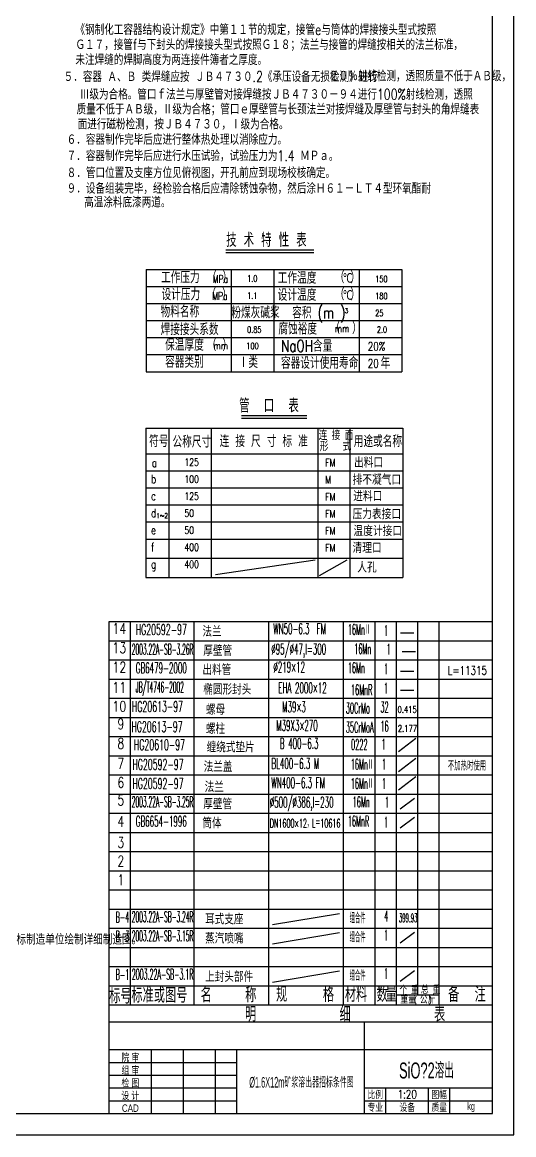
# Model space of a CAD drawing. Header units: millimetres. Extents: x 0 to 11880, y 0 to 16820.
# Drawn here: x 7265 to 11880, y 0 to 10449 of the extents above; entities that cross this region are included whole.
import ezdxf
from ezdxf.enums import TextEntityAlignment as Align

# ---------------------------------------------------------------- set-up
doc = ezdxf.new("R2010")
doc.units = ezdxf.units.MM
doc.header["$LTSCALE"] = 200
doc.header["$MEASUREMENT"] = 0
for name, color, linetype in [('00', 7, 'CONTINUOUS'), ('1', 1, 'CONTINUOUS'), ('border', 7, 'CONTINUOUS'), ('YHBORD', 7, 'CONTINUOUS'), ('YHDIM', 1, 'CONTINUOUS'), ('YHJH', 1, 'CONTINUOUS'), ('YHSOLID', 7, 'CONTINUOUS'), ('YHTEXT', 3, 'CONTINUOUS'), ('YHTHIN', 1, 'CONTINUOUS'), ('文字', 3, 'CONTINUOUS')]:
    doc.layers.add(name, color=color, linetype=linetype)
doc.styles.add('HZKT', font='ROMANS', dxfattribs={"width": 0.75, "bigfont": 'HZKT'})
doc.styles.add('SIMPLEX', font='romans.shx', dxfattribs={"width": 0.75, "bigfont": 'hztxt.shx'})
doc.styles.add('UMHZ', font='ROMANS.shx', dxfattribs={"width": 0.75, "bigfont": 'gbcbig.shx'})
doc.styles.add('中大图框', font='azd tukuang.shx', dxfattribs={"width": 0.67, "bigfont": 'tukuang.shx'})

msp = doc.modelspace()

# ---------------------------------------------------------------- linework, layer by layer
at = {"layer": '00', "color": 7, "linetype": 'Continuous', "lineweight": 30}
msp.add_line((8080, 1060), (11680, 1060), dxfattribs=at)
at = {"layer": '00', "color": 7, "linetype": 'Continuous', "lineweight": 25}
for p, q in [((10480, 200), (10480, 1060)), ((8080, 800), (11680, 800)), ((8080, 800), (11680, 800)), ((8080, 200), (11680, 200))]:
    msp.add_line(p, q, dxfattribs=at)
at = {"layer": '00', "linetype": 'Continuous', "lineweight": 25}
msp.add_line((9280, 200), (9280, 800), dxfattribs=at)
at = {"layer": '1', "color": 1, "linetype": 'Continuous'}
for p, q in [((8480, 200), (8480, 800)), ((8780, 200), (8780, 800)), ((9080, 200), (9080, 800)), ((8080, 680), (9280, 680)), ((8080, 560), (9280, 560)), ((8080, 440), (9280, 440)), ((10680, 320), (10680, 440)), ((8080, 320), (9280, 320)), ((10680, 200), (10680, 320)), ((11080, 200), (11080, 320))]:
    msp.add_line(p, q, dxfattribs=at)
at = {"layer": '1', "color": 1, "linetype": 'Continuous', "lineweight": 25}
for p, q in [((10480, 440), (11680, 440)), ((11080, 320), (11080, 440)), ((11280, 200), (11280, 440)), ((10480, 320), (11680, 320))]:
    msp.add_line(p, q, dxfattribs=at)
at = {"layer": 'YHBORD', "color": 1}
msp.add_lwpolyline([(0, 0), (11880, 0), (11880, 16820), (0, 16820)], close=True, dxfattribs=at)
at = {"layer": 'YHBORD'}
msp.add_lwpolyline([(500, 200), (11680, 200), (11680, 16620), (500, 16620)], close=True, dxfattribs=at)
at = {"layer": 'YHJH'}
for p, q in [((9079.8, 5262.21), (10016.08, 5398.78)), ((10057.51, 5253.93), (10314.37, 5398.78)), ((8280, 1220), (8280, 4820)), ((8880, 1220), (8880, 4820)), ((9580, 1220), (9580, 4820)), ((10280, 1220), (10280, 4820)), ((10580, 1220), (10580, 4820)), ((10780, 1220), (10780, 4820)), ((10980, 1314), (10980, 4820)), ((11180, 1220), (11180, 4820)), ((8080, 4640), (11680, 4640)), ((8080, 4460), (11680, 4460)), ((8080, 4280), (11680, 4280)), ((8080, 4100), (11680, 4100)), ((8080, 3920), (11680, 3920)), ((8080, 3740), (11680, 3740)), ((8080, 3560), (11680, 3560)), ((8080, 3380), (11680, 3380)), ((8080, 3200), (11680, 3200)), ((8080, 3020), (11680, 3020)), ((8080, 2840), (11680, 2840)), ((8080, 2660), (11680, 2660)), ((8080, 2480), (11680, 2480)), ((8080, 2300), (11680, 2300)), ((8080, 2120), (11680, 2120)), ((8080, 1940), (11680, 1940)), ((8080, 1760), (11680, 1760)), ((8080, 1580), (11680, 1580)), ((8080, 1400), (11680, 1400)), ((10782, 1314), (11180, 1314)), ((8080, 1220), (11680, 1220))]:
    msp.add_line(p, q, dxfattribs=at)
at = {"layer": 'YHSOLID'}
for p, q in [((9176.78, 8310.49), (10003.97, 8310.49)), ((8428.17, 8126.89), (8428.17, 7166.89)), ((8428.17, 8126.89), (10828.17, 8126.89)), ((10828.17, 8126.89), (10828.17, 7166.89)), ((8428.17, 7166.89), (10828.17, 7166.89)), ((9323.24, 6754.51), (9935.78, 6754.51)), ((8425.19, 6635.32), (10839.97, 6635.32)), ((8425.19, 6635.32), (8425.19, 5235.32)), ((10839.97, 6635.32), (10839.97, 5235.32)), ((8425.19, 5235.32), (10839.97, 5235.32))]:
    msp.add_line(p, q, dxfattribs=at)
at = {"layer": 'YHSOLID', "color": 7}
for p, q in [((8080, 200), (8080, 4820)), ((8080, 4820), (11680, 4820))]:
    msp.add_line(p, q, dxfattribs=at)
at = {"layer": 'YHTEXT'}
for p, q in [((9176.78, 8286.49), (10003.97, 8286.49)), ((9323.24, 6730.51), (9935.78, 6730.51)), ((8639.97, 6635.32), (8639.97, 5235.32)), ((9039.97, 6635.32), (9039.97, 5235.32)), ((10039.97, 6635.32), (10039.97, 5235.32)), ((10339.97, 6635.32), (10339.97, 5235.32)), ((9039.97, 6475.32), (9039.97, 5235.32)), ((8425.19, 5755.32), (10839.97, 5755.32)), ((10816.63, 4715.49), (10942.32, 4715.49)), ((10831.27, 4538.02), (10956.96, 4538.02)), ((10816.63, 4355.49), (10942.32, 4355.49)), ((10816.63, 4175.49), (10942.32, 4175.49)), ((10798.53, 3598.41), (10960.58, 3723.3)), ((10798.53, 3411.8), (10960.58, 3536.69)), ((10798.53, 3238.41), (10960.58, 3363.3)), ((10814.55, 3062.28), (10947.2, 3162.81)), ((10814.55, 2883.53), (10947.2, 2984.06)), ((9616.14, 1974.39), (10242.79, 2079.49)), ((9616.14, 1794.39), (10242.79, 1899.49)), ((10814.55, 1803.53), (10947.2, 1904.06)), ((9616.14, 1434.39), (10242.79, 1539.49)), ((10814.55, 1443.53), (10947.2, 1544.06))]:
    msp.add_line(p, q, dxfattribs=at)
at = {"layer": 'YHTHIN'}
for p, q in [((9228.17, 8126.89), (9228.17, 7166.89)), ((9628.17, 8126.89), (9628.17, 7646.89)), ((10428.17, 8126.89), (10428.17, 7646.89)), ((8428.17, 7966.89), (10828.17, 7966.89)), ((8428.17, 7806.89), (10828.17, 7806.89)), ((8428.17, 7646.89), (10828.17, 7646.89)), ((9628.17, 7646.89), (9628.17, 7166.89)), ((10428.17, 7646.89), (10428.17, 7166.89)), ((8428.17, 7486.89), (10828.17, 7486.89)), ((8428.17, 7326.89), (10828.17, 7326.89)), ((8425.19, 6395.32), (10839.97, 6395.32)), ((8425.19, 6235.32), (10839.97, 6235.32)), ((8425.19, 6075.32), (10839.97, 6075.32)), ((8425.19, 5915.32), (10839.97, 5915.32)), ((8425.19, 5755.32), (10839.97, 5755.32)), ((8425.19, 5595.32), (10839.97, 5595.32)), ((8425.19, 5415.32), (10839.97, 5415.32))]:
    msp.add_line(p, q, dxfattribs=at)

# ---------------------------------------------------------------- texts
at = {"layer": 'border', "color": 3, "linetype": 'Continuous', "style": 'UMHZ', "width": 0.75}
msp.add_text('1:20', height=80, dxfattribs=at).set_placement((10880, 380), align=Align.MIDDLE)
at = {"layer": 'YHDIM', "style": 'HZKT', "width": 0.75}
msp.add_text('3', height=43.67, dxfattribs=at).set_placement((10293.02, 7717.87))
at = {"layer": 'YHJH', "width": 0.75}
for s, height, style, p in [('1~2', 46.019, 'UMHZ', (8522.85, 5792.05)), ('L=11315', 80, 'UMHZ', (11260.88, 4321.17)), ('不加热时使用', 80, 'UMHZ', (11261.31, 3421.85)), ('标', 140, 'SIMPLEX', (8082, 1234)), ('号', 140, 'SIMPLEX', (8186, 1232)), ('标准或图号', 140, 'SIMPLEX', (8290, 1240)), ('名    称', 140, 'SIMPLEX', (8940, 1244)), ('规', 140, 'SIMPLEX', (9648, 1248)), ('格', 140, 'SIMPLEX', (10088, 1248)), ('材料', 140, 'SIMPLEX', (10294, 1248)), ('数', 140, 'SIMPLEX', (10592, 1248)), ('量', 140, 'SIMPLEX', (10676, 1248)), ('个 重', 72, 'SIMPLEX', (10806, 1320)), ('总 重', 72, 'SIMPLEX', (11008, 1322)), ('备  注', 140, 'SIMPLEX', (11264, 1248)), ('重量 公斤', 72, 'SIMPLEX', (10816, 1232)), ('(', 50, 'SIMPLEX', (10944, 1242)), (')', 50, 'SIMPLEX', (11084, 1244)), ('          明          细          表', 140, 'SIMPLEX', (8574, 1062))]:
    msp.add_text(s, height=height, dxfattribs=dict(at, style=style)).set_placement(p)
at = {"layer": 'YHTEXT'}
for s, height, style, width, p in [('《钢制化工容器结构设计规定》中第１１节的规定，接管e与筒体的焊接接头型式按照', 100, 'SIMPLEX', 0.75, (7764.51, 10329.86)), ('Ｇ１７，接管f与下封头的焊接接头型式按照Ｇ１８；法兰与接管的焊缝按相关的法兰标准，', 100, 'SIMPLEX', 0.75, (7764.51, 10188.81)), ('未注焊缝的焊脚高度为两连接件簿者之厚度。', 100, 'SIMPLEX', 0.75, (7764.51, 10046.75)), ('５．容器 Ａ、Ｂ 类焊缝应按 ＪＢ４７３０.2《承压设备无损检测》进行', 100, 'SIMPLEX', 0.75, (7653.54, 9888.06)), ('２０％射线检测，透照质量不低于ＡＢ级，', 100, 'SIMPLEX', 0.75, (10144.7, 9894.42)), ('Ⅲ级为合格。管口ｆ法兰与厚壁管对接焊缝按ＪＢ４７３０－９４进行100%%%射线检测，透照', 100, 'SIMPLEX', 0.75, (7805.73, 9721.92)), ('质量不低于ＡＢ级，Ⅱ级为合格；管口ｅ厚壁管与长颈法兰对接焊缝及厚壁管与封头的角焊缝表', 100, 'SIMPLEX', 0.75, (7775.11, 9582.38)), ('面进行磁粉检测，按ＪＢ４７３０，Ⅰ级为合格。', 100, 'SIMPLEX', 0.75, (7785.17, 9441.52)), ('６．容器制作完毕后应进行整体热处理以消除应力。', 100, 'SIMPLEX', 0.75, (7681.7, 9297.62)), ('７．容器制作完毕后应进行水压试验，试验压力为1.4 ＭＰａ。', 100, 'SIMPLEX', 0.75, (7681.7, 9144.8)), ('８．管口位置及支座方位见俯视图，开孔前应到现场校核确定。', 100, 'SIMPLEX', 0.75, (7682.47, 8985.43)), ('９．设备组装完毕，经检验合格后应清除锈蚀杂物，然后涂Ｈ６１－ＬＴ４型环氧酯耐', 100, 'SIMPLEX', 0.75, (7682.26, 8838.57)), ('高温涂料底漆两道。', 100, 'SIMPLEX', 0.75, (7846.5, 8708.74)), ('技 术 特 性 表', 130, 'SIMPLEX', 0.75, (9179.95, 8338.72)), ('工作压力', 110, 'SIMPLEX', 0.75, (8568.1, 7997.43)), ('（ ）', 110, 'SIMPLEX', 0.75, (8998.38, 7997.68)), ('MPa', 70, 'SIMPLEX', 0.75, (9053.87, 8002.72)), ('1.0', 60, 'SIMPLEX', 0.75, (9377.19, 8011.89)), ('工作温度', 110, 'SIMPLEX', 0.75, (9663.56, 7992.64)), ('（ ）', 110, 'SIMPLEX', 0.75, (10199.16, 7997.68)), ('℃', 90, 'SIMPLEX', 0.75, (10274.25, 8002.72)), ('150', 60, 'SIMPLEX', 0.75, (10579.26, 8007.18)), ('设计压力', 110, 'SIMPLEX', 0.75, (8572.63, 7837.43)), ('（ ）', 110, 'SIMPLEX', 0.75, (8993.85, 7837.68)), ('设计温度', 110, 'SIMPLEX', 0.75, (9663.56, 7832.64)), ('（ ）', 110, 'SIMPLEX', 0.75, (10199.16, 7837.68)), ('MPa', 70, 'SIMPLEX', 0.75, (9049.35, 7842.72)), ('1.1', 60, 'SIMPLEX', 0.75, (9377.19, 7851.89)), ('℃', 90, 'SIMPLEX', 0.75, (10274.25, 7842.72)), ('180', 60, 'SIMPLEX', 0.75, (10579.26, 7847.18)), ('物料名称', 110, 'SIMPLEX', 0.75, (8563.77, 7676.12)), ('粉煤灰碱浆', 110, 'SIMPLEX', 0.75, (9228.61, 7667.26)), ('容积 (m )', 110, 'SIMPLEX', 0.75, (9800.14, 7666.25)), ('25', 60, 'SIMPLEX', 0.75, (10579.26, 7687.18)), ('焊接接头系数', 110, 'SIMPLEX', 0.75, (8563.77, 7509.77)), ('腐蚀裕度', 110, 'SIMPLEX', 0.75, (9669.61, 7515.07)), ('（  ）', 110, 'SIMPLEX', 0.75, (10157.76, 7522.39)), ('0.85', 60, 'SIMPLEX', 0.75, (9376.19, 7531.89)), ('mm', 70, 'SIMPLEX', 0.75, (10200.72, 7536.84)), ('2.0', 60, 'SIMPLEX', 0.75, (10594.82, 7531.89)), ('保温厚度', 110, 'SIMPLEX', 0.75, (8606.57, 7363.34)), ('（ ）', 110, 'SIMPLEX', 0.75, (8997.09, 7362.39)), ('mm', 70, 'SIMPLEX', 0.75, (9062.01, 7376.84)), ('100', 60, 'SIMPLEX', 0.75, (9368.86, 7378.98)), ('NaOH含量', 110, 'SIMPLEX', 0.75, (9694.56, 7353.76)), ('20%%%', 80, 'SIMPLEX', 0.75, (10509.43, 7364.39)), ('容器类别', 110, 'SIMPLEX', 0.75, (8606.57, 7203.34)), ('Ⅰ类', 110, 'SIMPLEX', 0.75, (9297.34, 7201.12)), ('容器设计使用寿命', 110, 'SIMPLEX', 0.75, (9694.56, 7193.76)), ('年', 110, 'SIMPLEX', 0.75, (10629.97, 7192.85)), ('20', 80, 'SIMPLEX', 0.75, (10509.43, 7204.39)), ('管  口  表', 130, 'SIMPLEX', 0.75, (9301.92, 6782.75)), ('连 接 面', 80, 'SIMPLEX', 0.75, (10048.27, 6525.02)), ('符号', 110, 'SIMPLEX', 0.75, (8456.15, 6459.05)), ('公称尺寸', 110, 'SIMPLEX', 0.75, (8675.94, 6454.13)), ('连 接 尺 寸 标 准', 110, 'SIMPLEX', 0.75, (9118.96, 6459.05)), ('形   式', 80, 'SIMPLEX', 0.75, (10058.1, 6421.59)), ('用途或名称', 110, 'SIMPLEX', 0.75, (10377.72, 6458.02)), ('a', 80, 'SIMPLEX', 0.75, (8482.07, 6271.01)), ('125', 70, 'SIMPLEX', 0.75, (8788.13, 6282.56)), ('FM', 70, 'SIMPLEX', 0.75, (10110.69, 6277.69)), ('出料口', 90, 'SIMPLEX', 0.75, (10380.5, 6266.56)), ('b', 80, 'SIMPLEX', 0.75, (8473.84, 6119.23)), ('100', 70, 'SIMPLEX', 0.75, (8788.13, 6122.56)), ('M', 70, 'SIMPLEX', 0.75, (10110.69, 6117.69)), ('排不凝气口', 90, 'SIMPLEX', 0.75, (10366.74, 6104.8)), ('c', 80, 'SIMPLEX', 0.75, (8473.84, 5959.23)), ('125', 70, 'SIMPLEX', 0.75, (8788.13, 5962.56)), ('FM', 70, 'SIMPLEX', 0.75, (10110.69, 5956.32)), ('进料口', 90, 'SIMPLEX', 0.75, (10372.55, 5950.03)), ('d', 80, 'SIMPLEX', 0.75, (8473.84, 5799.23)), ('50', 70, 'SIMPLEX', 0.75, (8788.13, 5802.56)), ('FM', 70, 'SIMPLEX', 0.75, (10110.69, 5797.69)), ('压力表接口', 90, 'SIMPLEX', 0.75, (10366.74, 5781.69)), ('e', 80, 'SIMPLEX', 0.75, (8473.84, 5639.23)), ('50', 70, 'SIMPLEX', 0.75, (8788.13, 5642.56)), ('FM', 70, 'SIMPLEX', 0.75, (10110.69, 5637.69)), ('温度计接口', 90, 'SIMPLEX', 0.75, (10375.22, 5623.56)), ('f', 80, 'SIMPLEX', 0.75, (8473.84, 5479.23)), ('400', 70, 'SIMPLEX', 0.75, (8788.13, 5482.56)), ('FM', 70, 'SIMPLEX', 0.75, (10110.69, 5477.69)), ('清理口', 90, 'SIMPLEX', 0.75, (10366.74, 5464.8)), ('g', 80, 'SIMPLEX', 0.75, (8473.84, 5319.23)), ('400', 70, 'SIMPLEX', 0.75, (8788.13, 5322.56)), ('人孔', 90, 'SIMPLEX', 0.75, (10410.9, 5281.3)), ('14', 100, 'SIMPLEX', 0.75, (8112.5, 4704.06)), ('法兰', 100, 'SIMPLEX', 0.75, (8957.16, 4677.5)), ('WN50-6.3  FM', 100, 'SIMPLEX', 0.48932, (9622.55, 4702.62)), ('16MnⅡ', 100, 'SIMPLEX', 0.369344, (10321.78, 4695.82)), ('1', 100, 'SIMPLEX', 0.369344, (10662.24, 4685.58)), ('13', 100, 'SIMPLEX', 0.75, (8112.5, 4524.06)), ('厚壁管', 100, 'SIMPLEX', 0.75, (8965.23, 4497.5)), ('%%c95/%%C47,l=300', 100, 'SIMPLEX', 0.48932, (9603.14, 4511.24)), ('16Mn', 100, 'SIMPLEX', 0.369344, (10382.09, 4513.94)), ('1', 100, 'SIMPLEX', 0.369344, (10685.17, 4511.4)), ('12', 100, 'SIMPLEX', 0.75, (8112.5, 4340.65)), ('出料管', 100, 'SIMPLEX', 0.75, (8957.16, 4317.5)), ('%%C219×12', 100, 'SIMPLEX', 0.48932, (9622.55, 4342.62)), ('16Mn\u3000', 100, 'SIMPLEX', 0.369344, (10321.78, 4335.82)), ('1', 100, 'SIMPLEX', 0.369344, (10662.24, 4325.58)), ('11', 100, 'SIMPLEX', 0.75, (8112.5, 4151.12)), ('椭圆形封头', 100, 'SIMPLEX', 0.75, (8965.23, 4133.56)), ('EHA 2000×12', 100, 'SIMPLEX', 0.48932, (9668.73, 4146.79)), ('16MnR', 100, 'SIMPLEX', 0.369344, (10351.63, 4128.79)), ('1', 100, 'SIMPLEX', 0.369344, (10662.24, 4145.58)), ('10', 100, 'SIMPLEX', 0.75, (8112.5, 3973.83)), ('螺母', 100, 'SIMPLEX', 0.75, (8990.26, 3944.68)), ('       M39×3', 100, 'SIMPLEX', 0.48932, (9450.4, 3967.94)), ('30CrMo', 100, 'SIMPLEX', 0.369344, (10303.3, 3957.83)), ('32', 100, 'SIMPLEX', 0.369344, (10628.14, 3967.08)), ('0.415', 62.693, 'HZKT', 0.75, (10788.62, 3962.28)), ('9', 100, 'SIMPLEX', 0.75, (8158.65, 3808.67)), ('螺柱', 100, 'SIMPLEX', 0.75, (8990.26, 3764.68)), ('    M39X3×270', 100, 'SIMPLEX', 0.48932, (9503.92, 3793.88)), ('35CrMoA', 100, 'SIMPLEX', 0.369344, (10303.3, 3777.83)), ('16', 100, 'SIMPLEX', 0.369344, (10628.14, 3787.08)), ('2.177 ', 62.693, 'HZKT', 0.75, (10791.33, 3783.88)), ('8', 100, 'SIMPLEX', 0.75, (8158.65, 3625.26)), ('缠绕式垫片', 100, 'SIMPLEX', 0.75, (8996.59, 3591.43)), ('B 400-6.3', 100, 'SIMPLEX', 0.48932, (9683.64, 3625.25)), ('0222', 100, 'SIMPLEX', 0.369344, (10352.75, 3615.33)), ('1', 100, 'SIMPLEX', 0.369344, (10637.37, 3618.45)), ('7', 100, 'SIMPLEX', 0.75, (8158.65, 3435.73)), ('法兰盖', 100, 'SIMPLEX', 0.75, (8968.81, 3407.2)), ('BL400-6.3 M', 100, 'SIMPLEX', 0.48932, (9604.71, 3436.4)), ('16MnⅡ', 100, 'SIMPLEX', 0.369344, (10349.6, 3429.6)), ('1', 100, 'SIMPLEX', 0.369344, (10642, 3429.6)), ('6', 100, 'SIMPLEX', 0.75, (8158.65, 3258.45)), ('WN400-6.3 FM', 100, 'SIMPLEX', 0.48932, (9604.71, 3256.4)), ('16MnⅡ', 100, 'SIMPLEX', 0.369344, (10349.6, 3249.6)), ('1', 100, 'SIMPLEX', 0.369344, (10642, 3249.6)), ('法兰', 100, 'SIMPLEX', 0.75, (8977.69, 3217.15)), ('5', 100, 'SIMPLEX', 0.75, (8158.65, 3093.41)), ('厚壁管', 100, 'SIMPLEX', 0.75, (8965.23, 3057.5)), ('%%c500/%%C386,l=230', 100, 'SIMPLEX', 0.48932, (9588.5, 3073.12)), ('16Mn', 100, 'SIMPLEX', 0.369344, (10367.45, 3075.82)), ('1', 100, 'SIMPLEX', 0.369344, (10670.53, 3073.27)), ('4', 100, 'SIMPLEX', 0.75, (8158.65, 2891.63)), ('筒体', 100, 'SIMPLEX', 0.75, (8957.16, 2877.5)), ('DN1600×12，L＝10616    ', 80, 'HZKT', 0.45, (9589.37, 2885.7)), ('16MnR', 100, 'SIMPLEX', 0.369344, (10321.78, 2895.82)), ('1', 100, 'SIMPLEX', 0.369344, (10662.24, 2885.58)), ('3 ', 100, 'SIMPLEX', 0.75, (8158.65, 2695.97)), ('2', 100, 'SIMPLEX', 0.75, (8158.65, 2520.38)), ('1', 100, 'SIMPLEX', 0.75, (8158.65, 2343.1)), ('B-4', 100, 'SIMPLEX', 0.369344, (8140.7, 1993.96)), ('组合件', 100, 'SIMPLEX', 0.369344, (10338.35, 1986.21)), ('4', 100, 'SIMPLEX', 0.369344, (10662.24, 2004.13)), ('耳式支座', 100, 'SIMPLEX', 0.75, (8982.16, 1974.94)), ('１．本图为溶出器招标条件图，除工艺要求外仅供参考，由中标制造单位绘制详细制造图。', 100, 'SIMPLEX', 0.75, (4781.03, 1785.13)), ('B-3', 100, 'SIMPLEX', 0.369344, (8140.7, 1813.96)), ('蒸汽喷嘴', 100, 'SIMPLEX', 0.75, (8982.16, 1794.94)), ('组合件', 100, 'SIMPLEX', 0.369344, (10338.35, 1806.21)), ('1', 100, 'SIMPLEX', 0.369344, (10662.24, 1824.13)), ('B-1', 100, 'SIMPLEX', 0.369344, (8140.7, 1453.96)), ('上封头部件', 100, 'SIMPLEX', 0.75, (8982.16, 1434.94)), ('组合件', 100, 'SIMPLEX', 0.369344, (10338.35, 1446.21)), ('1', 100, 'SIMPLEX', 0.369344, (10662.24, 1464.13))]:
    msp.add_text(s, height=height, dxfattribs=dict(at, style=style, width=width)).set_placement(p)
for s, height, style, width, p, p2 in [('HG20592-97', 100, 'SIMPLEX', 0.48932, (8330.55, 4694.28), (8810.55, 4694.28)), ('2003.22A-SB-3.26R', 100, 'SIMPLEX', 0.369344, (8293.41, 4509.52), (8872.05, 4509.52)), ('GB6479-2000', 100, 'SIMPLEX', 0.448, (8330.55, 4334.28), (8810.55, 4334.28)), ('JB/T4746-2002 ', 100, 'SIMPLEX', 0.371158, (8330.55, 4154.28), (8810.55, 4154.28)), ('HG20613-97', 100, 'SIMPLEX', 0.48932, (8294.8, 3971.88), (8774.8, 3971.88)), ('HG20613-97', 100, 'SIMPLEX', 0.48932, (8290.17, 3782.23), (8770.17, 3782.23)), ('HG20610-97', 100, 'SIMPLEX', 0.48932, (8313.32, 3613.08), (8793.32, 3613.08)), ('HG20592-97', 100, 'SIMPLEX', 0.48932, (8299.43, 3428.06), (8779.43, 3428.06)), ('HG20592-97', 100, 'SIMPLEX', 0.48932, (8299.43, 3248.06), (8779.43, 3248.06)), ('2003.22A-SB-3.25R', 100, 'SIMPLEX', 0.369344, (8293.41, 3077.49), (8872.05, 3077.49)), ('GB6654-1996', 100, 'SIMPLEX', 0.448, (8330.55, 2894.28), (8810.55, 2894.28)), ('2003.22A-SB-3.24R', 100, 'SIMPLEX', 0.369344, (8293.41, 1997.49), (8872.05, 1997.49)), ('399.93 ', 80, 'HZKT', 0.457918, (10801.71, 1996.57), (11000.58, 1996.57)), ('2003.22A-SB-3.15R', 100, 'SIMPLEX', 0.369344, (8293.41, 1817.49), (8872.05, 1817.49)), ('2003.22A-SB-3.1R', 100, 'SIMPLEX', 0.39325, (8293.41, 1457.49), (8872.05, 1457.49))]:
    msp.add_text(s, height=height, dxfattribs=dict(at, style=style, width=width)).set_placement(p, p2, align=Align.FIT)
at = {"layer": '文字', "color": 3, "linetype": 'Continuous', "lineweight": 25, "style": '中大图框'}
for s, height, width, p in [('院 审', 70, 0.8, (8280, 730)), ('组 审', 70, 0.8, (8280, 610)), ('SiO%%1432溶出', 150, 0.6, (11060.69, 610.69)), ('检 图', 70, 0.8, (8280, 490)), ('%%C1.6X12m矿浆溶出器招标条件图', 100, 0.5, (9886.73, 496.8)), ('比例', 70, 0.8, (10580, 380)), ('图幅', 70, 0.8, (11180, 380)), ('设 计', 70, 0.8, (8280, 370)), ('CAD', 70, 0.8, (8280, 250)), ('专业', 70, 0.8, (10580, 260)), ('设备', 70, 0.8, (10880, 260)), ('质量', 70, 0.8, (11180, 260)), ('kg', 70, 0.67, (11480, 260))]:
    msp.add_text(s, height=height, dxfattribs=dict(at, width=width)).set_placement(p, align=Align.MIDDLE)

doc.saveas('drawing.dxf')
